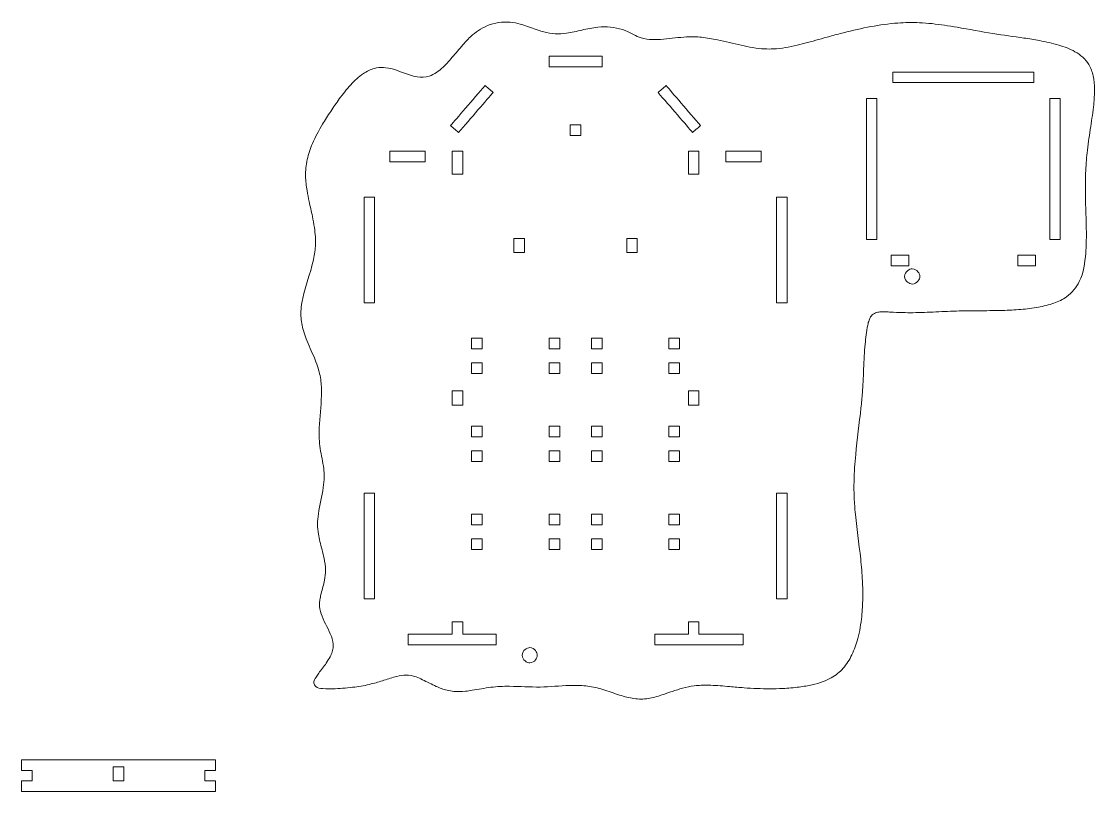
# Model space of a CAD drawing. Header units: millimetres. Extents: x -5059 to 5976, y -2595 to 3315.
# Drawn here: x 1437 to 2046, y 1465 to 1903 of the extents above; entities that cross this region are included whole.
import ezdxf

# ---------------------------------------------------------------- set-up
doc = ezdxf.new("R2010")
doc.units = ezdxf.units.MM
doc.header["$MEASUREMENT"] = 0
doc.layers.add('Layer 1', color=7, linetype='Continuous')

msp = doc.modelspace()

# ---------------------------------------------------------------- linework, layer by layer
at = {"layer": 'Layer 1', "color": 18, "lineweight": 9}
for points, knots in [([(1784.3376, 1895.0822), (1780.3749, 1897.3817), (1775.9198, 1898.8746), (1771.3588, 1899.3169), (1771.3588, 1899.3169), (1768.9723, 1899.5483), (1766.5568, 1899.4921), (1764.1696, 1899.2482), (1764.1696, 1899.2482), (1761.1054, 1898.9351), (1758.0878, 1898.3128), (1755.0805, 1897.6458), (1755.0805, 1897.6458), (1752.1725, 1897.0008), (1749.2742, 1896.314), (1746.3258, 1895.8853), (1746.3258, 1895.8853), (1744.1761, 1895.5728), (1741.9998, 1895.3975), (1739.835, 1895.5097), (1739.835, 1895.5097), (1737.6674, 1895.622), (1735.5115, 1896.0226), (1733.4176, 1896.6086), (1733.4176, 1896.6086), (1732.3365, 1896.9111), (1731.2719, 1897.263), (1730.2119, 1897.6295), (1730.2119, 1897.6295), (1727.3051, 1898.6344), (1724.4325, 1899.7484), (1721.4842, 1900.6387), (1721.4842, 1900.6387), (1719.646, 1901.1937), (1717.7784, 1901.6617), (1715.8809, 1901.9292), (1715.8809, 1901.9292), (1711.5833, 1902.535), (1707.132, 1902.1121), (1703.0171, 1900.7178), (1703.0171, 1900.7178), (1701.0793, 1900.0611), (1699.2161, 1899.189), (1697.4691, 1898.1249), (1697.4691, 1898.1249), (1695.9128, 1897.177), (1694.4486, 1896.0766), (1693.0696, 1894.8835), (1693.0696, 1894.8835), (1691.3409, 1893.3877), (1689.7459, 1891.7461), (1688.2122, 1890.0518), (1688.2122, 1890.0518), (1686.1433, 1887.7662), (1684.1861, 1885.3848), (1682.2007, 1883.03), (1682.2007, 1883.03), (1680.3238, 1880.8039), (1678.4218, 1878.6016), (1676.2985, 1876.5801), (1676.2985, 1876.5801), (1673.9835, 1874.3761), (1671.4055, 1872.387), (1668.3932, 1871.4513), (1668.3932, 1871.4513), (1666.2589, 1870.7884), (1663.9067, 1870.6542), (1661.6847, 1871.0276), (1661.6847, 1871.0276), (1660.1787, 1871.2807), (1658.7325, 1871.767), (1657.2847, 1872.2482), (1657.2847, 1872.2482), (1655.7502, 1872.7582), (1654.2139, 1873.2626), (1652.6884, 1873.7977), (1652.6884, 1873.7977), (1651.1587, 1874.3343), (1649.6399, 1874.9017), (1648.0841, 1875.3644), (1648.0841, 1875.3644), (1646.2461, 1875.9109), (1644.3565, 1876.3111), (1642.4449, 1876.3983), (1642.4449, 1876.3983), (1640.7388, 1876.4762), (1639.0151, 1876.3047), (1637.3645, 1875.8725), (1637.3645, 1875.8725), (1635.1196, 1875.2846), (1633.0098, 1874.2145), (1631.0696, 1872.9247), (1631.0696, 1872.9247), (1628.4067, 1871.1544), (1626.0634, 1868.9701), (1623.9032, 1866.6214), (1623.9032, 1866.6214), (1621.5658, 1864.0801), (1619.4427, 1861.3463), (1617.4176, 1858.549), (1617.4176, 1858.549), (1615.7476, 1856.2423), (1614.1442, 1853.8925), (1612.5673, 1851.5227), (1612.5673, 1851.5227), (1610.9559, 1849.101), (1609.3722, 1846.6584), (1607.8711, 1844.1649), (1607.8711, 1844.1649), (1605.7553, 1840.6506), (1603.8034, 1837.0352), (1602.1946, 1833.2626), (1602.1946, 1833.2626), (1600.9355, 1830.31), (1599.8867, 1827.261), (1599.1969, 1824.1275), (1599.1969, 1824.1275), (1598.5142, 1821.0264), (1598.1833, 1817.8423), (1598.2503, 1814.6686), (1598.2503, 1814.6686), (1598.308, 1811.9414), (1598.6595, 1809.2218), (1599.1126, 1806.5295), (1599.1126, 1806.5295), (1599.4634, 1804.4453), (1599.875, 1802.3774), (1600.3179, 1800.313), (1600.3179, 1800.313), (1600.9186, 1797.5128), (1601.5768, 1794.719), (1602.1577, 1791.9128), (1602.1577, 1791.9128), (1602.5935, 1789.8076), (1602.9857, 1787.6954), (1603.2929, 1785.5663), (1603.2929, 1785.5663), (1603.799, 1782.058), (1604.0741, 1778.5039), (1603.8632, 1774.9739), (1603.8632, 1774.9739), (1603.6922, 1772.1108), (1603.2014, 1769.2635), (1602.5533, 1766.461), (1602.5533, 1766.461), (1600.9187, 1759.3932), (1598.2832, 1752.6102), (1596.7293, 1745.5242), (1596.7293, 1745.5242), (1595.9922, 1742.163), (1595.4985, 1738.7336), (1595.6323, 1735.3058), (1595.6323, 1735.3058), (1595.7411, 1732.519), (1596.2647, 1729.7333), (1597.0638, 1727.0537), (1597.0638, 1727.0537), (1597.5315, 1725.4851), (1598.0936, 1723.9529), (1598.6919, 1722.4329), (1598.6919, 1722.4329), (1600.1246, 1718.7929), (1601.7648, 1715.2227), (1603.2509, 1711.5987), (1603.2509, 1711.5987), (1603.885, 1710.0523), (1604.4911, 1708.496), (1605.019, 1706.9109), (1605.019, 1706.9109), (1605.9601, 1704.0848), (1606.6526, 1701.167), (1607.0079, 1698.2103), (1607.0079, 1698.2103), (1607.3271, 1695.5541), (1607.3741, 1692.8665), (1607.3018, 1690.188), (1607.3018, 1690.188), (1607.1364, 1684.0592), (1606.3462, 1677.9776), (1606.0733, 1671.8559), (1606.0733, 1671.8559), (1605.9826, 1669.8221), (1605.9491, 1667.784), (1606.0338, 1665.7506), (1606.0338, 1665.7506), (1606.1129, 1663.8521), (1606.295, 1661.9578), (1606.5749, 1660.0789), (1606.5749, 1660.0789), (1607.1393, 1656.289), (1608.1011, 1652.5619), (1608.5699, 1648.7578), (1608.5699, 1648.7578), (1608.7627, 1647.1929), (1608.8722, 1645.615), (1608.8594, 1644.0393), (1608.8594, 1644.0393), (1608.8431, 1642.0434), (1608.6308, 1640.051), (1608.3307, 1638.0752), (1608.3307, 1638.0752), (1607.5687, 1633.0564), (1606.241, 1628.1448), (1605.5255, 1623.1205), (1605.5255, 1623.1205), (1605.2436, 1621.1409), (1605.0567, 1619.1438), (1605.0673, 1617.1463), (1605.0673, 1617.1463), (1605.0773, 1615.2699), (1605.2615, 1613.3932), (1605.5705, 1611.5408), (1605.5705, 1611.5408), (1605.8005, 1610.1617), (1606.0997, 1608.7962), (1606.4244, 1607.4367), (1606.4244, 1607.4367), (1607.1872, 1604.2435), (1608.0908, 1601.084), (1608.747, 1597.8647), (1608.747, 1597.8647), (1609.2072, 1595.6072), (1609.5456, 1593.3204), (1609.57, 1591.0207), (1609.57, 1591.0207), (1609.5897, 1589.1562), (1609.403, 1587.2833), (1609.0381, 1585.4527), (1609.0381, 1585.4527), (1608.7862, 1584.1897), (1608.4496, 1582.9468), (1608.1179, 1581.7023), (1608.1179, 1581.7023), (1607.7853, 1580.4548), (1607.4577, 1579.2057), (1607.1558, 1577.951), (1607.1558, 1577.951), (1606.9327, 1577.0242), (1606.7236, 1576.0944), (1606.5605, 1575.1527), (1606.5605, 1575.1527), (1606.2954, 1573.6218), (1606.1519, 1572.0596), (1606.2616, 1570.52), (1606.2616, 1570.52), (1606.3978, 1568.6094), (1606.9238, 1566.7335), (1607.6188, 1564.9355), (1607.6188, 1564.9355), (1609.1424, 1560.9936), (1611.4781, 1557.4264), (1612.8958, 1553.4454), (1612.8958, 1553.4454), (1613.5511, 1551.6053), (1614.0103, 1549.6769), (1613.926, 1547.7309), (1613.926, 1547.7309), (1613.882, 1546.7136), (1613.6894, 1545.6915), (1613.3831, 1544.7171), (1613.3831, 1544.7171), (1613.0824, 1543.7606), (1612.6721, 1542.85), (1612.2099, 1541.9645), (1612.2099, 1541.9645), (1611.5614, 1540.722), (1610.8108, 1539.5289), (1610.0117, 1538.3732), (1610.0117, 1538.3732), (1608.6496, 1536.4035), (1607.1464, 1534.5426), (1605.7399, 1532.6138), (1605.7399, 1532.6138), (1605.2256, 1531.9085), (1604.7243, 1531.1941), (1604.2368, 1530.4347), (1604.2368, 1530.4347), (1603.5482, 1529.3621), (1602.8873, 1528.1998), (1603.0237, 1527.0378), (1603.0237, 1527.0378), (1603.1126, 1526.28), (1603.5405, 1525.5224), (1604.13, 1525.0082), (1604.13, 1525.0082), (1605.1132, 1524.1506), (1606.5458, 1523.97), (1607.9409, 1523.8575), (1607.9409, 1523.8575), (1610.4232, 1523.6573), (1612.7863, 1523.6727), (1615.1562, 1523.7793), (1615.1562, 1523.7793), (1618.8522, 1523.9456), (1622.5649, 1524.3338), (1626.2651, 1524.7943)], [0, 0, 0, 0, 0.01333333, 0.01333333, 0.01333333, 0.01333333, 0.02666667, 0.02666667, 0.02666667, 0.02666667, 0.04, 0.04, 0.04, 0.04, 0.05333333, 0.05333333, 0.05333333, 0.05333333, 0.06666667, 0.06666667, 0.06666667, 0.06666667, 0.08, 0.08, 0.08, 0.08, 0.09333333, 0.09333333, 0.09333333, 0.09333333, 0.10666667, 0.10666667, 0.10666667, 0.10666667, 0.12, 0.12, 0.12, 0.12, 0.13333333, 0.13333333, 0.13333333, 0.13333333, 0.14666667, 0.14666667, 0.14666667, 0.14666667, 0.16, 0.16, 0.16, 0.16, 0.17333333, 0.17333333, 0.17333333, 0.17333333, 0.18666667, 0.18666667, 0.18666667, 0.18666667, 0.2, 0.2, 0.2, 0.2, 0.21333333, 0.21333333, 0.21333333, 0.21333333, 0.22666667, 0.22666667, 0.22666667, 0.22666667, 0.24, 0.24, 0.24, 0.24, 0.25333333, 0.25333333, 0.25333333, 0.25333333, 0.26666667, 0.26666667, 0.26666667, 0.26666667, 0.28, 0.28, 0.28, 0.28, 0.29333333, 0.29333333, 0.29333333, 0.29333333, 0.30666667, 0.30666667, 0.30666667, 0.30666667, 0.32, 0.32, 0.32, 0.32, 0.33333333, 0.33333333, 0.33333333, 0.33333333, 0.34666667, 0.34666667, 0.34666667, 0.34666667, 0.36, 0.36, 0.36, 0.36, 0.37333333, 0.37333333, 0.37333333, 0.37333333, 0.38666667, 0.38666667, 0.38666667, 0.38666667, 0.4, 0.4, 0.4, 0.4, 0.41333333, 0.41333333, 0.41333333, 0.41333333, 0.42666667, 0.42666667, 0.42666667, 0.42666667, 0.44, 0.44, 0.44, 0.44, 0.45333333, 0.45333333, 0.45333333, 0.45333333, 0.46666667, 0.46666667, 0.46666667, 0.46666667, 0.48, 0.48, 0.48, 0.48, 0.49333333, 0.49333333, 0.49333333, 0.49333333, 0.50666667, 0.50666667, 0.50666667, 0.50666667, 0.52, 0.52, 0.52, 0.52, 0.53333333, 0.53333333, 0.53333333, 0.53333333, 0.54666667, 0.54666667, 0.54666667, 0.54666667, 0.56, 0.56, 0.56, 0.56, 0.57333333, 0.57333333, 0.57333333, 0.57333333, 0.58666667, 0.58666667, 0.58666667, 0.58666667, 0.6, 0.6, 0.6, 0.6, 0.61333333, 0.61333333, 0.61333333, 0.61333333, 0.62666667, 0.62666667, 0.62666667, 0.62666667, 0.64, 0.64, 0.64, 0.64, 0.65333333, 0.65333333, 0.65333333, 0.65333333, 0.66666667, 0.66666667, 0.66666667, 0.66666667, 0.68, 0.68, 0.68, 0.68, 0.69333333, 0.69333333, 0.69333333, 0.69333333, 0.70666667, 0.70666667, 0.70666667, 0.70666667, 0.72, 0.72, 0.72, 0.72, 0.73333333, 0.73333333, 0.73333333, 0.73333333, 0.74666667, 0.74666667, 0.74666667, 0.74666667, 0.76, 0.76, 0.76, 0.76, 0.77333333, 0.77333333, 0.77333333, 0.77333333, 0.78666667, 0.78666667, 0.78666667, 0.78666667, 0.8, 0.8, 0.8, 0.8, 0.81333333, 0.81333333, 0.81333333, 0.81333333, 0.82666667, 0.82666667, 0.82666667, 0.82666667, 0.84, 0.84, 0.84, 0.84, 0.85333333, 0.85333333, 0.85333333, 0.85333333, 0.86666667, 0.86666667, 0.86666667, 0.86666667, 0.88, 0.88, 0.88, 0.88, 0.89333333, 0.89333333, 0.89333333, 0.89333333, 0.90666667, 0.90666667, 0.90666667, 0.90666667, 0.92, 0.92, 0.92, 0.92, 0.93333333, 0.93333333, 0.93333333, 0.93333333, 0.94666667, 0.94666667, 0.94666667, 0.94666667, 0.96, 0.96, 0.96, 0.96, 0.97333333, 0.97333333, 0.97333333, 0.97333333, 1, 1, 1, 1]), ([(1626.2651, 1524.7943), (1629.3735, 1525.1806), (1632.4618, 1525.7485), (1635.5027, 1526.5006), (1635.5027, 1526.5006), (1637.9495, 1527.1058), (1640.3657, 1527.8303), (1642.7642, 1528.6085), (1642.7642, 1528.6085), (1645.185, 1529.394), (1647.5877, 1530.2343), (1650.0638, 1530.8372), (1650.0638, 1530.8372), (1651.7738, 1531.2536), (1653.5188, 1531.5568), (1655.2692, 1531.5436), (1655.2692, 1531.5436), (1657.2084, 1531.5291), (1659.1543, 1531.1264), (1660.9936, 1530.4813), (1660.9936, 1530.4813), (1662.2401, 1530.0442), (1663.4376, 1529.4957), (1664.6265, 1528.926), (1664.6265, 1528.926), (1667.2311, 1527.678), (1669.794, 1526.3282), (1672.4259, 1525.136), (1672.4259, 1525.136), (1673.4246, 1524.6837), (1674.4332, 1524.254), (1675.4625, 1523.8751), (1675.4625, 1523.8751), (1676.4703, 1523.504), (1677.498, 1523.1817), (1678.5419, 1522.9286), (1678.5419, 1522.9286), (1679.8167, 1522.6194), (1681.1158, 1522.4136), (1682.4218, 1522.3021), (1682.4218, 1522.3021), (1684.5873, 1522.1172), (1686.772, 1522.1919), (1688.9375, 1522.4004), (1688.9375, 1522.4004), (1690.2522, 1522.527), (1691.5598, 1522.7029), (1692.864, 1522.9046), (1692.864, 1522.9046), (1696.369, 1523.4469), (1699.8488, 1524.1756), (1703.367, 1524.6314), (1703.367, 1524.6314), (1705.1356, 1524.8605), (1706.9139, 1525.0206), (1708.6951, 1525.1094), (1708.6951, 1525.1094), (1710.476, 1525.1982), (1712.2599, 1525.2158), (1714.0435, 1525.1975), (1714.0435, 1525.1975), (1719.8443, 1525.138), (1725.6428, 1524.6994), (1731.4377, 1524.7952), (1731.4377, 1524.7952), (1736.9381, 1524.8861), (1742.4353, 1525.4584), (1747.9355, 1525.6374), (1747.9355, 1525.6374), (1749.9243, 1525.7021), (1751.9135, 1525.7154), (1753.902, 1525.6306), (1753.902, 1525.6306), (1756.86, 1525.5044), (1759.8166, 1525.1613), (1762.7031, 1524.5035), (1762.7031, 1524.5035), (1764.1017, 1524.1849), (1765.4839, 1523.7923), (1766.8561, 1523.3709), (1766.8561, 1523.3709), (1770.0799, 1522.3807), (1773.2485, 1521.2308), (1776.4617, 1520.215), (1776.4617, 1520.215), (1777.8129, 1519.7878), (1779.1721, 1519.3843), (1780.5491, 1519.0391), (1780.5491, 1519.0391), (1783.2164, 1518.3703), (1785.9509, 1517.9199), (1788.6894, 1517.9499), (1788.6894, 1517.9499), (1791.311, 1517.9785), (1793.9364, 1518.4474), (1796.4822, 1519.1121), (1796.4822, 1519.1121), (1797.7952, 1519.4549), (1799.0869, 1519.8498), (1800.3732, 1520.2695), (1800.3732, 1520.2695), (1804.3028, 1521.5516), (1808.181, 1523.065), (1812.1785, 1524.1434), (1812.1785, 1524.1434), (1814.3535, 1524.7302), (1816.5639, 1525.1882), (1818.8019, 1525.4547), (1818.8019, 1525.4547), (1820.1306, 1525.6129), (1821.4689, 1525.7036), (1822.8065, 1525.7587), (1822.8065, 1525.7587), (1824.5936, 1525.8324), (1826.3792, 1525.8425), (1828.1654, 1525.7911), (1828.1654, 1525.7911), (1829.9588, 1525.7396), (1831.7528, 1525.6261), (1833.5431, 1525.4904), (1833.5431, 1525.4904), (1835.3355, 1525.3546), (1837.1242, 1525.1964), (1838.9137, 1525.0366), (1838.9137, 1525.0366), (1841.6344, 1524.7936), (1844.3568, 1524.5466), (1847.0818, 1524.3475), (1847.0818, 1524.3475), (1849.5106, 1524.1701), (1851.9415, 1524.0309), (1854.3745, 1523.9312), (1854.3745, 1523.9312), (1856.8057, 1523.8317), (1859.2391, 1523.7718), (1861.6725, 1523.7719), (1861.6725, 1523.7719), (1864.1207, 1523.772), (1866.5689, 1523.8329), (1869.0136, 1523.961), (1869.0136, 1523.961), (1872.1212, 1524.1239), (1875.2231, 1524.3956), (1878.3098, 1524.7936), (1878.3098, 1524.7936), (1880.809, 1525.1159), (1883.2983, 1525.5211), (1885.7564, 1526.0747), (1885.7564, 1526.0747), (1887.8258, 1526.5408), (1889.8733, 1527.1121), (1891.8648, 1527.845), (1891.8648, 1527.845), (1893.4676, 1528.4347), (1895.0342, 1529.1291), (1896.518, 1529.9714), (1896.518, 1529.9714), (1899.0386, 1531.4021), (1901.3202, 1533.2596), (1903.2434, 1535.4274), (1903.2434, 1535.4274), (1905.2732, 1537.7153), (1906.9036, 1540.3489), (1908.236, 1543.1085), (1908.236, 1543.1085), (1909.6519, 1546.0411), (1910.7311, 1549.116), (1911.5717, 1552.2562), (1911.5717, 1552.2562), (1912.6776, 1556.3874), (1913.3705, 1560.6315), (1913.8092, 1564.8893), (1913.8092, 1564.8893), (1914.1624, 1568.3182), (1914.3508, 1571.756), (1914.4066, 1575.2005), (1914.4066, 1575.2005), (1914.4592, 1578.4455), (1914.3941, 1581.6964), (1914.2361, 1584.9401), (1914.2361, 1584.9401), (1914.0333, 1589.1041), (1913.6774, 1593.2561), (1913.2349, 1597.3993), (1913.2349, 1597.3993), (1912.2772, 1606.3676), (1910.9142, 1615.2942), (1910.0969, 1624.2777), (1910.0969, 1624.2777), (1909.8269, 1627.2449), (1909.6164, 1630.2182), (1909.5067, 1633.1955), (1909.5067, 1633.1955), (1909.3987, 1636.1243), (1909.3882, 1639.057), (1909.4617, 1641.9869), (1909.4617, 1641.9869), (1909.5847, 1646.8875), (1909.9428, 1651.7801), (1910.4081, 1656.6608), (1910.4081, 1656.6608), (1911.2517, 1665.509), (1912.4478, 1674.318), (1913.3905, 1683.1558), (1913.3905, 1683.1558), (1913.6986, 1686.0441), (1913.9796, 1688.9355), (1914.2018, 1691.8316), (1914.2018, 1691.8316), (1914.3582, 1693.87), (1914.4855, 1695.9106), (1914.5899, 1697.9523), (1914.5899, 1697.9523), (1914.8404, 1702.8538), (1914.9588, 1707.7615), (1915.2413, 1712.6613), (1915.2413, 1712.6613), (1915.3714, 1714.9189), (1915.5364, 1717.1749), (1915.7522, 1719.4258), (1915.7522, 1719.4258), (1915.9205, 1721.1812), (1916.1197, 1722.9336), (1916.3507, 1724.682), (1916.3507, 1724.682), (1916.5898, 1726.4925), (1916.863, 1728.2988), (1917.2209, 1730.0902), (1917.2209, 1730.0902), (1917.4221, 1731.0971), (1917.65, 1732.0993), (1917.9993, 1733.0651), (1917.9993, 1733.0651), (1918.2268, 1733.6939), (1918.5057, 1734.3073), (1918.8619, 1734.873), (1918.8619, 1734.873), (1919.1254, 1735.2912), (1919.4311, 1735.6834), (1919.7937, 1736.0179), (1919.7937, 1736.0179), (1920.1501, 1736.3467), (1920.5615, 1736.6198), (1920.9966, 1736.8378), (1920.9966, 1736.8378), (1921.4518, 1737.0658), (1921.9329, 1737.2335), (1922.4244, 1737.3604), (1922.4244, 1737.3604), (1923.1365, 1737.5441), (1923.8705, 1737.6422), (1924.6055, 1737.6953), (1924.6055, 1737.6953), (1925.6072, 1737.7677), (1926.6108, 1737.7568), (1927.6133, 1737.717), (1927.6133, 1737.717), (1928.4459, 1737.6839), (1929.2778, 1737.6308), (1930.1098, 1737.5816), (1930.1098, 1737.5816), (1932.4008, 1737.4461), (1934.6927, 1737.3397), (1936.9864, 1737.2857), (1936.9864, 1737.2857), (1938.9505, 1737.2394), (1940.9159, 1737.2315), (1942.8806, 1737.2522), (1942.8806, 1737.2522), (1947.2266, 1737.298), (1951.5692, 1737.4837), (1955.9108, 1737.6886), (1955.9108, 1737.6886), (1960.3331, 1737.8972), (1964.7544, 1738.1257), (1969.1797, 1738.2351), (1969.1797, 1738.2351), (1972.5852, 1738.3192), (1975.9931, 1738.3327), (1979.4003, 1738.3491), (1979.4003, 1738.3491), (1984.1423, 1738.3718), (1988.883, 1738.4001), (1993.6226, 1738.5365), (1993.6226, 1738.5365), (1997.1327, 1738.6376), (2000.6423, 1738.798), (2004.1419, 1739.0903), (2004.1419, 1739.0903), (2007.4521, 1739.3668), (2010.7534, 1739.7613), (2014.0205, 1740.3612), (2014.0205, 1740.3612), (2016.9989, 1740.9082), (2019.9489, 1741.6258), (2022.8104, 1742.6451), (2022.8104, 1742.6451), (2025.363, 1743.5543), (2027.8452, 1744.7035), (2030.0284, 1746.276), (2030.0284, 1746.276), (2033.0839, 1748.4768), (2035.5537, 1751.5069), (2037.2352, 1754.8785), (2037.2352, 1754.8785), (2039.7075, 1759.8358), (2040.4757, 1765.5315), (2040.8826, 1771.0994), (2040.8826, 1771.0994), (2041.1686, 1775.013), (2041.2762, 1778.8635), (2041.2667, 1782.7485), (2041.2667, 1782.7485), (2041.2492, 1789.9195), (2040.8331, 1797.2083), (2040.725, 1804.4178), (2040.725, 1804.4178), (2040.657, 1808.9528), (2040.7109, 1813.4565), (2040.9294, 1817.9841), (2040.9294, 1817.9841), (2041.114, 1821.8092), (2041.416, 1825.6514), (2041.8572, 1829.4624), (2041.8572, 1829.4624), (2042.3784, 1833.9655), (2043.0939, 1838.4249), (2043.7687, 1842.9018), (2043.7687, 1842.9018), (2044.3991, 1847.0837), (2044.9941, 1851.2809), (2045.4141, 1855.4899), (2045.4141, 1855.4899), (2045.698, 1858.3358), (2045.902, 1861.1872), (2045.8771, 1864.047), (2045.8771, 1864.047), (2045.8549, 1866.5929), (2045.6513, 1869.1454), (2045.1143, 1871.6456), (2045.1143, 1871.6456), (2044.6312, 1873.8955), (2043.8781, 1876.103), (2042.7092, 1878.0518), (2042.7092, 1878.0518), (2040.861, 1881.1332), (2037.9734, 1883.5679), (2034.8125, 1885.3665), (2034.8125, 1885.3665), (2031.9128, 1887.0165), (2028.7831, 1888.1312), (2025.5984, 1889.0773), (2025.5984, 1889.0773), (2022.0067, 1890.1444), (2018.3451, 1890.997), (2014.66, 1891.6889), (2014.66, 1891.6889), (2011.7275, 1892.2395), (2008.7802, 1892.6883), (2005.8292, 1893.1174), (2005.8292, 1893.1174), (1999.9823, 1893.9677), (1994.1206, 1894.7406), (1988.2856, 1895.6737), (1988.2856, 1895.6737), (1981.4976, 1896.7592), (1974.7457, 1898.0613), (1967.9704, 1899.2237), (1967.9704, 1899.2237), (1965.5713, 1899.6353), (1963.1693, 1900.0293), (1960.7604, 1900.3828), (1960.7604, 1900.3828), (1956.057, 1901.0731), (1951.3274, 1901.6087), (1946.5802, 1901.818), (1946.5802, 1901.818), (1942.4871, 1901.9984), (1938.3808, 1901.9363), (1934.2935, 1901.6427), (1934.2935, 1901.6427), (1929.1499, 1901.2733), (1924.0362, 1900.5374), (1918.9644, 1899.6), (1918.9644, 1899.6), (1913.7569, 1898.6375), (1908.5935, 1897.4626), (1903.4616, 1896.1566), (1903.4616, 1896.1566), (1900.8663, 1895.4961), (1898.279, 1894.802), (1895.6983, 1894.0861), (1895.6983, 1894.0861), (1891.482, 1892.9165), (1887.2833, 1891.6885), (1883.0636, 1890.535), (1883.0636, 1890.535), (1881.0878, 1889.9949), (1879.1075, 1889.4711), (1877.1133, 1888.9996), (1877.1133, 1888.9996), (1872.7321, 1887.9637), (1868.2841, 1887.1797), (1863.7883, 1886.958), (1863.7883, 1886.958), (1862.0709, 1886.8733), (1860.3465, 1886.8707), (1858.6295, 1886.9628), (1858.6295, 1886.9628), (1856.4135, 1887.0818), (1854.2097, 1887.3587), (1852.0198, 1887.7158), (1852.0198, 1887.7158), (1849.8002, 1888.0777), (1847.5949, 1888.5221), (1845.399, 1889.0078), (1845.399, 1889.0078), (1840.939, 1889.9944), (1836.518, 1891.1516), (1832.0458, 1892.0843), (1832.0458, 1892.0843), (1829.0503, 1892.709), (1826.0319, 1893.233), (1822.9881, 1893.5407), (1822.9881, 1893.5407), (1820.1508, 1893.8275), (1817.2915, 1893.9263), (1814.4444, 1893.7808), (1814.4444, 1893.7808), (1812.2494, 1893.6685), (1810.0618, 1893.411), (1807.8777, 1893.1508), (1807.8777, 1893.1508), (1805.6982, 1892.8911), (1803.5223, 1892.6288), (1801.3362, 1892.4428), (1801.3362, 1892.4428), (1799.2042, 1892.2615), (1797.0626, 1892.1528), (1794.9243, 1892.249), (1794.9243, 1892.249), (1792.8376, 1892.3429), (1790.7541, 1892.6319), (1788.7495, 1893.2173), (1788.7495, 1893.2173), (1787.214, 1893.6658), (1785.7248, 1894.2883), (1784.3376, 1895.0822)], [0, 0, 0, 0, 0.00884956, 0.00884956, 0.00884956, 0.00884956, 0.01769912, 0.01769912, 0.01769912, 0.01769912, 0.02654867, 0.02654867, 0.02654867, 0.02654867, 0.03539823, 0.03539823, 0.03539823, 0.03539823, 0.04424779, 0.04424779, 0.04424779, 0.04424779, 0.05309735, 0.05309735, 0.05309735, 0.05309735, 0.0619469, 0.0619469, 0.0619469, 0.0619469, 0.07079646, 0.07079646, 0.07079646, 0.07079646, 0.07964602, 0.07964602, 0.07964602, 0.07964602, 0.08849558, 0.08849558, 0.08849558, 0.08849558, 0.09734513, 0.09734513, 0.09734513, 0.09734513, 0.10619469, 0.10619469, 0.10619469, 0.10619469, 0.11504425, 0.11504425, 0.11504425, 0.11504425, 0.12389381, 0.12389381, 0.12389381, 0.12389381, 0.13274336, 0.13274336, 0.13274336, 0.13274336, 0.14159292, 0.14159292, 0.14159292, 0.14159292, 0.15044248, 0.15044248, 0.15044248, 0.15044248, 0.15929204, 0.15929204, 0.15929204, 0.15929204, 0.16814159, 0.16814159, 0.16814159, 0.16814159, 0.17699115, 0.17699115, 0.17699115, 0.17699115, 0.18584071, 0.18584071, 0.18584071, 0.18584071, 0.19469027, 0.19469027, 0.19469027, 0.19469027, 0.20353982, 0.20353982, 0.20353982, 0.20353982, 0.21238938, 0.21238938, 0.21238938, 0.21238938, 0.22123894, 0.22123894, 0.22123894, 0.22123894, 0.2300885, 0.2300885, 0.2300885, 0.2300885, 0.23893805, 0.23893805, 0.23893805, 0.23893805, 0.24778761, 0.24778761, 0.24778761, 0.24778761, 0.25663717, 0.25663717, 0.25663717, 0.25663717, 0.26548673, 0.26548673, 0.26548673, 0.26548673, 0.27433628, 0.27433628, 0.27433628, 0.27433628, 0.28318584, 0.28318584, 0.28318584, 0.28318584, 0.2920354, 0.2920354, 0.2920354, 0.2920354, 0.30088496, 0.30088496, 0.30088496, 0.30088496, 0.30973451, 0.30973451, 0.30973451, 0.30973451, 0.31858407, 0.31858407, 0.31858407, 0.31858407, 0.32743363, 0.32743363, 0.32743363, 0.32743363, 0.33628319, 0.33628319, 0.33628319, 0.33628319, 0.34513274, 0.34513274, 0.34513274, 0.34513274, 0.3539823, 0.3539823, 0.3539823, 0.3539823, 0.36283186, 0.36283186, 0.36283186, 0.36283186, 0.37168142, 0.37168142, 0.37168142, 0.37168142, 0.38053097, 0.38053097, 0.38053097, 0.38053097, 0.38938053, 0.38938053, 0.38938053, 0.38938053, 0.39823009, 0.39823009, 0.39823009, 0.39823009, 0.40707965, 0.40707965, 0.40707965, 0.40707965, 0.4159292, 0.4159292, 0.4159292, 0.4159292, 0.42477876, 0.42477876, 0.42477876, 0.42477876, 0.43362832, 0.43362832, 0.43362832, 0.43362832, 0.44247788, 0.44247788, 0.44247788, 0.44247788, 0.45132743, 0.45132743, 0.45132743, 0.45132743, 0.46017699, 0.46017699, 0.46017699, 0.46017699, 0.46902655, 0.46902655, 0.46902655, 0.46902655, 0.47787611, 0.47787611, 0.47787611, 0.47787611, 0.48672566, 0.48672566, 0.48672566, 0.48672566, 0.49557522, 0.49557522, 0.49557522, 0.49557522, 0.50442478, 0.50442478, 0.50442478, 0.50442478, 0.51327434, 0.51327434, 0.51327434, 0.51327434, 0.52212389, 0.52212389, 0.52212389, 0.52212389, 0.53097345, 0.53097345, 0.53097345, 0.53097345, 0.53982301, 0.53982301, 0.53982301, 0.53982301, 0.54867257, 0.54867257, 0.54867257, 0.54867257, 0.55752212, 0.55752212, 0.55752212, 0.55752212, 0.56637168, 0.56637168, 0.56637168, 0.56637168, 0.57522124, 0.57522124, 0.57522124, 0.57522124, 0.5840708, 0.5840708, 0.5840708, 0.5840708, 0.59292035, 0.59292035, 0.59292035, 0.59292035, 0.60176991, 0.60176991, 0.60176991, 0.60176991, 0.61061947, 0.61061947, 0.61061947, 0.61061947, 0.61946903, 0.61946903, 0.61946903, 0.61946903, 0.62831858, 0.62831858, 0.62831858, 0.62831858, 0.63716814, 0.63716814, 0.63716814, 0.63716814, 0.6460177, 0.6460177, 0.6460177, 0.6460177, 0.65486726, 0.65486726, 0.65486726, 0.65486726, 0.66371681, 0.66371681, 0.66371681, 0.66371681, 0.67256637, 0.67256637, 0.67256637, 0.67256637, 0.68141593, 0.68141593, 0.68141593, 0.68141593, 0.69026549, 0.69026549, 0.69026549, 0.69026549, 0.69911504, 0.69911504, 0.69911504, 0.69911504, 0.7079646, 0.7079646, 0.7079646, 0.7079646, 0.71681416, 0.71681416, 0.71681416, 0.71681416, 0.72566372, 0.72566372, 0.72566372, 0.72566372, 0.73451327, 0.73451327, 0.73451327, 0.73451327, 0.74336283, 0.74336283, 0.74336283, 0.74336283, 0.75221239, 0.75221239, 0.75221239, 0.75221239, 0.76106195, 0.76106195, 0.76106195, 0.76106195, 0.7699115, 0.7699115, 0.7699115, 0.7699115, 0.77876106, 0.77876106, 0.77876106, 0.77876106, 0.78761062, 0.78761062, 0.78761062, 0.78761062, 0.79646018, 0.79646018, 0.79646018, 0.79646018, 0.80530973, 0.80530973, 0.80530973, 0.80530973, 0.81415929, 0.81415929, 0.81415929, 0.81415929, 0.82300885, 0.82300885, 0.82300885, 0.82300885, 0.83185841, 0.83185841, 0.83185841, 0.83185841, 0.84070796, 0.84070796, 0.84070796, 0.84070796, 0.84955752, 0.84955752, 0.84955752, 0.84955752, 0.85840708, 0.85840708, 0.85840708, 0.85840708, 0.86725664, 0.86725664, 0.86725664, 0.86725664, 0.87610619, 0.87610619, 0.87610619, 0.87610619, 0.88495575, 0.88495575, 0.88495575, 0.88495575, 0.89380531, 0.89380531, 0.89380531, 0.89380531, 0.90265487, 0.90265487, 0.90265487, 0.90265487, 0.91150442, 0.91150442, 0.91150442, 0.91150442, 0.92035398, 0.92035398, 0.92035398, 0.92035398, 0.92920354, 0.92920354, 0.92920354, 0.92920354, 0.9380531, 0.9380531, 0.9380531, 0.9380531, 0.94690265, 0.94690265, 0.94690265, 0.94690265, 0.95575221, 0.95575221, 0.95575221, 0.95575221, 0.96460177, 0.96460177, 0.96460177, 0.96460177, 0.97345133, 0.97345133, 0.97345133, 0.97345133, 0.98230088, 0.98230088, 0.98230088, 0.98230088, 1, 1, 1, 1]), ([(1938.1684, 1757.8209), (1938.1684, 1760.6875), (1941.0351, 1762.1209), (1942.4684, 1762.1209), (1942.4684, 1762.1209), (1945.3351, 1762.1209), (1946.7684, 1759.2542), (1946.7684, 1757.8209)], [0, 0, 0, 0, 0.33333333, 0.33333333, 0.33333333, 0.33333333, 1, 1, 1, 1]), ([(1938.1684, 1757.8209), (1938.1684, 1754.9542), (1941.0351, 1753.5209), (1942.4684, 1753.5209), (1942.4684, 1753.5209), (1945.3351, 1753.5209), (1946.7684, 1756.3875), (1946.7684, 1757.8209)], [0, 0, 0, 0, 0.33333333, 0.33333333, 0.33333333, 0.33333333, 1, 1, 1, 1]), ([(1721.1684, 1542.8209), (1721.1684, 1545.6875), (1724.0351, 1547.1209), (1725.4684, 1547.1209), (1725.4684, 1547.1209), (1728.3351, 1547.1209), (1729.7684, 1544.2542), (1729.7684, 1542.8209)], [0, 0, 0, 0, 0.33333333, 0.33333333, 0.33333333, 0.33333333, 1, 1, 1, 1]), ([(1721.1684, 1542.8209), (1721.1684, 1539.9542), (1724.0351, 1538.5209), (1725.4684, 1538.5209), (1725.4684, 1538.5209), (1728.3351, 1538.5209), (1729.7684, 1541.3875), (1729.7684, 1542.8209)], [0, 0, 0, 0, 0.33333333, 0.33333333, 0.33333333, 0.33333333, 1, 1, 1, 1])]:
    msp.add_open_spline(points, degree=3, knots=knots, dxfattribs=at)
for points in [[(1766.4684, 1882.8209), (1756.4684, 1882.8209), (1741.4684, 1882.8209), (1736.4684, 1882.8209)], [(1736.4684, 1882.8209), (1736.4684, 1880.8209), (1736.4684, 1877.8209), (1736.4684, 1876.8209)], [(1766.4684, 1876.8209), (1766.4684, 1878.8209), (1766.4684, 1881.8209), (1766.4684, 1882.8209)], [(1736.4684, 1876.8209), (1746.4684, 1876.8209), (1761.4684, 1876.8209), (1766.4684, 1876.8209)], [(2011.4684, 1873.8209), (1984.8017, 1873.8209), (1944.8017, 1873.8209), (1931.4684, 1873.8209)], [(1931.4684, 1873.8209), (1931.4684, 1871.8209), (1931.4684, 1868.8209), (1931.4684, 1867.8209)], [(2011.4684, 1867.8209), (2011.4684, 1869.8209), (2011.4684, 1872.8209), (2011.4684, 1873.8209)], [(1700.1167, 1866.1467), (1693.5932, 1858.5675), (1683.8079, 1847.1988), (1680.5462, 1843.4092)], [(1704.6642, 1862.2326), (1703.1484, 1863.5373), (1700.8746, 1865.4943), (1700.1167, 1866.1467)], [(1802.8201, 1866.1467), (1801.3043, 1864.842), (1799.0305, 1862.8849), (1798.2726, 1862.2326)], [(1822.3906, 1843.4092), (1815.8671, 1850.9883), (1806.0819, 1862.3571), (1802.8201, 1866.1467)], [(1931.4684, 1867.8209), (1958.1351, 1867.8209), (1998.1351, 1867.8209), (2011.4684, 1867.8209)], [(1685.0937, 1839.4951), (1691.6172, 1847.0742), (1701.4025, 1858.443), (1704.6642, 1862.2326)], [(1798.2726, 1862.2326), (1804.7961, 1854.6534), (1814.5814, 1843.2846), (1817.8431, 1839.4951)], [(1922.4684, 1858.8209), (1920.4684, 1858.8209), (1917.4684, 1858.8209), (1916.4684, 1858.8209)], [(1916.4684, 1858.8209), (1916.4684, 1832.1542), (1916.4684, 1792.1542), (1916.4684, 1778.8209)], [(1922.4684, 1778.8209), (1922.4684, 1805.4875), (1922.4684, 1845.4875), (1922.4684, 1858.8209)], [(2026.4684, 1858.8209), (2024.4684, 1858.8209), (2021.4684, 1858.8209), (2020.4684, 1858.8209)], [(2020.4684, 1858.8209), (2020.4684, 1832.1542), (2020.4684, 1792.1542), (2020.4684, 1778.8209)], [(2026.4684, 1778.8209), (2026.4684, 1805.4875), (2026.4684, 1845.4875), (2026.4684, 1858.8209)], [(1680.5462, 1843.4092), (1682.062, 1842.1045), (1684.3358, 1840.1474), (1685.0937, 1839.4951)], [(1754.4684, 1843.8209), (1752.4684, 1843.8209), (1749.4684, 1843.8209), (1748.4684, 1843.8209)], [(1748.4684, 1843.8209), (1748.4684, 1841.8209), (1748.4684, 1838.8209), (1748.4684, 1837.8209)], [(1754.4684, 1837.8209), (1754.4684, 1839.8209), (1754.4684, 1842.8209), (1754.4684, 1843.8209)], [(1817.8431, 1839.4951), (1819.359, 1840.7998), (1821.6327, 1842.7568), (1822.3906, 1843.4092)], [(1748.4684, 1837.8209), (1750.4684, 1837.8209), (1753.4684, 1837.8209), (1754.4684, 1837.8209)], [(1646.1684, 1828.8209), (1646.1684, 1826.8209), (1646.1684, 1823.8209), (1646.1684, 1822.8209)], [(1666.1684, 1828.8209), (1659.5017, 1828.8209), (1649.5017, 1828.8209), (1646.1684, 1828.8209)], [(1666.1684, 1822.8209), (1666.1684, 1824.8209), (1666.1684, 1827.8209), (1666.1684, 1828.8209)], [(1687.4684, 1828.8209), (1685.4684, 1828.8209), (1682.4684, 1828.8209), (1681.4684, 1828.8209)], [(1681.4684, 1828.8209), (1681.4684, 1824.4875), (1681.4684, 1817.9875), (1681.4684, 1815.8209)], [(1687.4684, 1815.8209), (1687.4684, 1820.1542), (1687.4684, 1826.6542), (1687.4684, 1828.8209)], [(1821.4684, 1828.8209), (1819.4684, 1828.8209), (1816.4684, 1828.8209), (1815.4684, 1828.8209)], [(1815.4684, 1828.8209), (1815.4684, 1824.4875), (1815.4684, 1817.9875), (1815.4684, 1815.8209)], [(1821.4684, 1815.8209), (1821.4684, 1820.1542), (1821.4684, 1826.6542), (1821.4684, 1828.8209)], [(1836.7684, 1828.8209), (1836.7684, 1826.8209), (1836.7684, 1823.8209), (1836.7684, 1822.8209)], [(1856.7684, 1828.8209), (1850.1017, 1828.8209), (1840.1017, 1828.8209), (1836.7684, 1828.8209)], [(1856.7684, 1822.8209), (1856.7684, 1824.8209), (1856.7684, 1827.8209), (1856.7684, 1828.8209)], [(1646.1684, 1822.8209), (1652.8351, 1822.8209), (1662.8351, 1822.8209), (1666.1684, 1822.8209)], [(1836.7684, 1822.8209), (1843.4351, 1822.8209), (1853.4351, 1822.8209), (1856.7684, 1822.8209)], [(1681.4684, 1815.8209), (1683.4684, 1815.8209), (1686.4684, 1815.8209), (1687.4684, 1815.8209)], [(1815.4684, 1815.8209), (1817.4684, 1815.8209), (1820.4684, 1815.8209), (1821.4684, 1815.8209)], [(1637.4684, 1802.8209), (1635.4684, 1802.8209), (1632.4684, 1802.8209), (1631.4684, 1802.8209)], [(1631.4684, 1802.8209), (1631.4684, 1782.8209), (1631.4684, 1752.8209), (1631.4684, 1742.8209)], [(1637.4684, 1742.8209), (1637.4684, 1762.8209), (1637.4684, 1792.8209), (1637.4684, 1802.8209)], [(1871.4684, 1802.8209), (1869.4684, 1802.8209), (1866.4684, 1802.8209), (1865.4684, 1802.8209)], [(1865.4684, 1802.8209), (1865.4684, 1782.8209), (1865.4684, 1752.8209), (1865.4684, 1742.8209)], [(1871.4684, 1742.8209), (1871.4684, 1762.8209), (1871.4684, 1792.8209), (1871.4684, 1802.8209)], [(1716.4684, 1779.3209), (1716.4684, 1776.6542), (1716.4684, 1772.6542), (1716.4684, 1771.3209)], [(1722.4684, 1779.3209), (1720.4684, 1779.3209), (1717.4684, 1779.3209), (1716.4684, 1779.3209)], [(1722.4684, 1771.3209), (1722.4684, 1773.9875), (1722.4684, 1777.9875), (1722.4684, 1779.3209)], [(1780.4684, 1779.3209), (1780.4684, 1776.6542), (1780.4684, 1772.6542), (1780.4684, 1771.3209)], [(1786.4684, 1779.3209), (1784.4684, 1779.3209), (1781.4684, 1779.3209), (1780.4684, 1779.3209)], [(1786.4684, 1771.3209), (1786.4684, 1773.9875), (1786.4684, 1777.9875), (1786.4684, 1779.3209)], [(1916.4684, 1778.8209), (1918.4684, 1778.8209), (1921.4684, 1778.8209), (1922.4684, 1778.8209)], [(2020.4684, 1778.8209), (2022.4684, 1778.8209), (2025.4684, 1778.8209), (2026.4684, 1778.8209)], [(1716.4684, 1771.3209), (1718.4684, 1771.3209), (1721.4684, 1771.3209), (1722.4684, 1771.3209)], [(1780.4684, 1771.3209), (1782.4684, 1771.3209), (1785.4684, 1771.3209), (1786.4684, 1771.3209)], [(1940.4684, 1769.8209), (1937.1351, 1769.8209), (1932.1351, 1769.8209), (1930.4684, 1769.8209)], [(1930.4684, 1769.8209), (1930.4684, 1767.8209), (1930.4684, 1764.8209), (1930.4684, 1763.8209)], [(1940.4684, 1763.8209), (1940.4684, 1765.8209), (1940.4684, 1768.8209), (1940.4684, 1769.8209)], [(2012.4684, 1769.8209), (2009.1351, 1769.8209), (2004.1351, 1769.8209), (2002.4684, 1769.8209)], [(2002.4684, 1769.8209), (2002.4684, 1767.8209), (2002.4684, 1764.8209), (2002.4684, 1763.8209)], [(2012.4684, 1763.8209), (2012.4684, 1765.8209), (2012.4684, 1768.8209), (2012.4684, 1769.8209)], [(1930.4684, 1763.8209), (1933.8017, 1763.8209), (1938.8017, 1763.8209), (1940.4684, 1763.8209)], [(2002.4684, 1763.8209), (2005.8017, 1763.8209), (2010.8017, 1763.8209), (2012.4684, 1763.8209)], [(1631.4684, 1742.8209), (1633.4684, 1742.8209), (1636.4684, 1742.8209), (1637.4684, 1742.8209)], [(1865.4684, 1742.8209), (1867.4684, 1742.8209), (1870.4684, 1742.8209), (1871.4684, 1742.8209)], [(1692.4684, 1722.8209), (1692.4684, 1720.8209), (1692.4684, 1717.8209), (1692.4684, 1716.8209)], [(1698.4684, 1722.8209), (1696.4684, 1722.8209), (1693.4684, 1722.8209), (1692.4684, 1722.8209)], [(1698.4684, 1716.8209), (1698.4684, 1718.8209), (1698.4684, 1721.8209), (1698.4684, 1722.8209)], [(1736.4684, 1722.8209), (1736.4684, 1720.8209), (1736.4684, 1717.8209), (1736.4684, 1716.8209)], [(1742.4684, 1722.8209), (1740.4684, 1722.8209), (1737.4684, 1722.8209), (1736.4684, 1722.8209)], [(1742.4684, 1716.8209), (1742.4684, 1718.8209), (1742.4684, 1721.8209), (1742.4684, 1722.8209)], [(1760.4684, 1722.8209), (1760.4684, 1720.8209), (1760.4684, 1717.8209), (1760.4684, 1716.8209)], [(1766.4684, 1722.8209), (1764.4684, 1722.8209), (1761.4684, 1722.8209), (1760.4684, 1722.8209)], [(1766.4684, 1716.8209), (1766.4684, 1718.8209), (1766.4684, 1721.8209), (1766.4684, 1722.8209)], [(1804.4684, 1722.8209), (1804.4684, 1720.8209), (1804.4684, 1717.8209), (1804.4684, 1716.8209)], [(1810.4684, 1722.8209), (1808.4684, 1722.8209), (1805.4684, 1722.8209), (1804.4684, 1722.8209)], [(1810.4684, 1716.8209), (1810.4684, 1718.8209), (1810.4684, 1721.8209), (1810.4684, 1722.8209)], [(1692.4684, 1716.8209), (1694.4684, 1716.8209), (1697.4684, 1716.8209), (1698.4684, 1716.8209)], [(1736.4684, 1716.8209), (1738.4684, 1716.8209), (1741.4684, 1716.8209), (1742.4684, 1716.8209)], [(1760.4684, 1716.8209), (1762.4684, 1716.8209), (1765.4684, 1716.8209), (1766.4684, 1716.8209)], [(1804.4684, 1716.8209), (1806.4684, 1716.8209), (1809.4684, 1716.8209), (1810.4684, 1716.8209)], [(1692.4684, 1708.8209), (1692.4684, 1706.8209), (1692.4684, 1703.8209), (1692.4684, 1702.8209)], [(1698.4684, 1708.8209), (1696.4684, 1708.8209), (1693.4684, 1708.8209), (1692.4684, 1708.8209)], [(1698.4684, 1702.8209), (1698.4684, 1704.8209), (1698.4684, 1707.8209), (1698.4684, 1708.8209)], [(1736.4684, 1708.8209), (1736.4684, 1706.8209), (1736.4684, 1703.8209), (1736.4684, 1702.8209)], [(1742.4684, 1708.8209), (1740.4684, 1708.8209), (1737.4684, 1708.8209), (1736.4684, 1708.8209)], [(1742.4684, 1702.8209), (1742.4684, 1704.8209), (1742.4684, 1707.8209), (1742.4684, 1708.8209)], [(1760.4684, 1708.8209), (1760.4684, 1706.8209), (1760.4684, 1703.8209), (1760.4684, 1702.8209)], [(1766.4684, 1708.8209), (1764.4684, 1708.8209), (1761.4684, 1708.8209), (1760.4684, 1708.8209)], [(1766.4684, 1702.8209), (1766.4684, 1704.8209), (1766.4684, 1707.8209), (1766.4684, 1708.8209)], [(1804.4684, 1708.8209), (1804.4684, 1706.8209), (1804.4684, 1703.8209), (1804.4684, 1702.8209)], [(1810.4684, 1708.8209), (1808.4684, 1708.8209), (1805.4684, 1708.8209), (1804.4684, 1708.8209)], [(1810.4684, 1702.8209), (1810.4684, 1704.8209), (1810.4684, 1707.8209), (1810.4684, 1708.8209)], [(1692.4684, 1702.8209), (1694.4684, 1702.8209), (1697.4684, 1702.8209), (1698.4684, 1702.8209)], [(1736.4684, 1702.8209), (1738.4684, 1702.8209), (1741.4684, 1702.8209), (1742.4684, 1702.8209)], [(1760.4684, 1702.8209), (1762.4684, 1702.8209), (1765.4684, 1702.8209), (1766.4684, 1702.8209)], [(1804.4684, 1702.8209), (1806.4684, 1702.8209), (1809.4684, 1702.8209), (1810.4684, 1702.8209)], [(1687.4684, 1692.8209), (1685.4684, 1692.8209), (1682.4684, 1692.8209), (1681.4684, 1692.8209)], [(1681.4684, 1692.8209), (1681.4684, 1690.1542), (1681.4684, 1686.1542), (1681.4684, 1684.8209)], [(1687.4684, 1684.8209), (1687.4684, 1687.4875), (1687.4684, 1691.4875), (1687.4684, 1692.8209)], [(1821.4684, 1692.8209), (1819.4684, 1692.8209), (1816.4684, 1692.8209), (1815.4684, 1692.8209)], [(1815.4684, 1692.8209), (1815.4684, 1690.1542), (1815.4684, 1686.1542), (1815.4684, 1684.8209)], [(1821.4684, 1684.8209), (1821.4684, 1687.4875), (1821.4684, 1691.4875), (1821.4684, 1692.8209)], [(1681.4684, 1684.8209), (1683.4684, 1684.8209), (1686.4684, 1684.8209), (1687.4684, 1684.8209)], [(1815.4684, 1684.8209), (1817.4684, 1684.8209), (1820.4684, 1684.8209), (1821.4684, 1684.8209)], [(1692.4684, 1672.8209), (1692.4684, 1670.8209), (1692.4684, 1667.8209), (1692.4684, 1666.8209)], [(1698.4684, 1672.8209), (1696.4684, 1672.8209), (1693.4684, 1672.8209), (1692.4684, 1672.8209)], [(1698.4684, 1666.8209), (1698.4684, 1668.8209), (1698.4684, 1671.8209), (1698.4684, 1672.8209)], [(1736.4684, 1672.8209), (1736.4684, 1670.8209), (1736.4684, 1667.8209), (1736.4684, 1666.8209)], [(1742.4684, 1672.8209), (1740.4684, 1672.8209), (1737.4684, 1672.8209), (1736.4684, 1672.8209)], [(1742.4684, 1666.8209), (1742.4684, 1668.8209), (1742.4684, 1671.8209), (1742.4684, 1672.8209)], [(1760.4684, 1672.8209), (1760.4684, 1670.8209), (1760.4684, 1667.8209), (1760.4684, 1666.8209)], [(1766.4684, 1672.8209), (1764.4684, 1672.8209), (1761.4684, 1672.8209), (1760.4684, 1672.8209)], [(1766.4684, 1666.8209), (1766.4684, 1668.8209), (1766.4684, 1671.8209), (1766.4684, 1672.8209)], [(1804.4684, 1672.8209), (1804.4684, 1670.8209), (1804.4684, 1667.8209), (1804.4684, 1666.8209)], [(1810.4684, 1672.8209), (1808.4684, 1672.8209), (1805.4684, 1672.8209), (1804.4684, 1672.8209)], [(1810.4684, 1666.8209), (1810.4684, 1668.8209), (1810.4684, 1671.8209), (1810.4684, 1672.8209)], [(1692.4684, 1666.8209), (1694.4684, 1666.8209), (1697.4684, 1666.8209), (1698.4684, 1666.8209)], [(1736.4684, 1666.8209), (1738.4684, 1666.8209), (1741.4684, 1666.8209), (1742.4684, 1666.8209)], [(1760.4684, 1666.8209), (1762.4684, 1666.8209), (1765.4684, 1666.8209), (1766.4684, 1666.8209)], [(1804.4684, 1666.8209), (1806.4684, 1666.8209), (1809.4684, 1666.8209), (1810.4684, 1666.8209)], [(1692.4684, 1658.8209), (1692.4684, 1656.8209), (1692.4684, 1653.8209), (1692.4684, 1652.8209)], [(1698.4684, 1658.8209), (1696.4684, 1658.8209), (1693.4684, 1658.8209), (1692.4684, 1658.8209)], [(1698.4684, 1652.8209), (1698.4684, 1654.8209), (1698.4684, 1657.8209), (1698.4684, 1658.8209)], [(1736.4684, 1658.8209), (1736.4684, 1656.8209), (1736.4684, 1653.8209), (1736.4684, 1652.8209)], [(1742.4684, 1658.8209), (1740.4684, 1658.8209), (1737.4684, 1658.8209), (1736.4684, 1658.8209)], [(1742.4684, 1652.8209), (1742.4684, 1654.8209), (1742.4684, 1657.8209), (1742.4684, 1658.8209)], [(1760.4684, 1658.8209), (1760.4684, 1656.8209), (1760.4684, 1653.8209), (1760.4684, 1652.8209)], [(1766.4684, 1658.8209), (1764.4684, 1658.8209), (1761.4684, 1658.8209), (1760.4684, 1658.8209)], [(1766.4684, 1652.8209), (1766.4684, 1654.8209), (1766.4684, 1657.8209), (1766.4684, 1658.8209)], [(1804.4684, 1658.8209), (1804.4684, 1656.8209), (1804.4684, 1653.8209), (1804.4684, 1652.8209)], [(1810.4684, 1658.8209), (1808.4684, 1658.8209), (1805.4684, 1658.8209), (1804.4684, 1658.8209)], [(1810.4684, 1652.8209), (1810.4684, 1654.8209), (1810.4684, 1657.8209), (1810.4684, 1658.8209)], [(1692.4684, 1652.8209), (1694.4684, 1652.8209), (1697.4684, 1652.8209), (1698.4684, 1652.8209)], [(1736.4684, 1652.8209), (1738.4684, 1652.8209), (1741.4684, 1652.8209), (1742.4684, 1652.8209)], [(1760.4684, 1652.8209), (1762.4684, 1652.8209), (1765.4684, 1652.8209), (1766.4684, 1652.8209)], [(1804.4684, 1652.8209), (1806.4684, 1652.8209), (1809.4684, 1652.8209), (1810.4684, 1652.8209)], [(1637.4684, 1634.8209), (1635.4684, 1634.8209), (1632.4684, 1634.8209), (1631.4684, 1634.8209)], [(1631.4684, 1634.8209), (1631.4684, 1614.8209), (1631.4684, 1584.8209), (1631.4684, 1574.8209)], [(1637.4684, 1574.8209), (1637.4684, 1594.8209), (1637.4684, 1624.8209), (1637.4684, 1634.8209)], [(1871.4684, 1634.8209), (1869.4684, 1634.8209), (1866.4684, 1634.8209), (1865.4684, 1634.8209)], [(1865.4684, 1634.8209), (1865.4684, 1614.8209), (1865.4684, 1584.8209), (1865.4684, 1574.8209)], [(1871.4684, 1574.8209), (1871.4684, 1594.8209), (1871.4684, 1624.8209), (1871.4684, 1634.8209)], [(1692.4684, 1622.8209), (1692.4684, 1620.8209), (1692.4684, 1617.8209), (1692.4684, 1616.8209)], [(1698.4684, 1622.8209), (1696.4684, 1622.8209), (1693.4684, 1622.8209), (1692.4684, 1622.8209)], [(1698.4684, 1616.8209), (1698.4684, 1618.8209), (1698.4684, 1621.8209), (1698.4684, 1622.8209)], [(1736.4684, 1622.8209), (1736.4684, 1620.8209), (1736.4684, 1617.8209), (1736.4684, 1616.8209)], [(1742.4684, 1622.8209), (1740.4684, 1622.8209), (1737.4684, 1622.8209), (1736.4684, 1622.8209)], [(1742.4684, 1616.8209), (1742.4684, 1618.8209), (1742.4684, 1621.8209), (1742.4684, 1622.8209)], [(1760.4684, 1622.8209), (1760.4684, 1620.8209), (1760.4684, 1617.8209), (1760.4684, 1616.8209)], [(1766.4684, 1622.8209), (1764.4684, 1622.8209), (1761.4684, 1622.8209), (1760.4684, 1622.8209)], [(1766.4684, 1616.8209), (1766.4684, 1618.8209), (1766.4684, 1621.8209), (1766.4684, 1622.8209)], [(1804.4684, 1622.8209), (1804.4684, 1620.8209), (1804.4684, 1617.8209), (1804.4684, 1616.8209)], [(1810.4684, 1622.8209), (1808.4684, 1622.8209), (1805.4684, 1622.8209), (1804.4684, 1622.8209)], [(1810.4684, 1616.8209), (1810.4684, 1618.8209), (1810.4684, 1621.8209), (1810.4684, 1622.8209)], [(1692.4684, 1616.8209), (1694.4684, 1616.8209), (1697.4684, 1616.8209), (1698.4684, 1616.8209)], [(1736.4684, 1616.8209), (1738.4684, 1616.8209), (1741.4684, 1616.8209), (1742.4684, 1616.8209)], [(1760.4684, 1616.8209), (1762.4684, 1616.8209), (1765.4684, 1616.8209), (1766.4684, 1616.8209)], [(1804.4684, 1616.8209), (1806.4684, 1616.8209), (1809.4684, 1616.8209), (1810.4684, 1616.8209)], [(1692.4684, 1608.8209), (1692.4684, 1606.8209), (1692.4684, 1603.8209), (1692.4684, 1602.8209)], [(1698.4684, 1608.8209), (1696.4684, 1608.8209), (1693.4684, 1608.8209), (1692.4684, 1608.8209)], [(1698.4684, 1602.8209), (1698.4684, 1604.8209), (1698.4684, 1607.8209), (1698.4684, 1608.8209)], [(1736.4684, 1608.8209), (1736.4684, 1606.8209), (1736.4684, 1603.8209), (1736.4684, 1602.8209)], [(1742.4684, 1608.8209), (1740.4684, 1608.8209), (1737.4684, 1608.8209), (1736.4684, 1608.8209)], [(1742.4684, 1602.8209), (1742.4684, 1604.8209), (1742.4684, 1607.8209), (1742.4684, 1608.8209)], [(1760.4684, 1608.8209), (1760.4684, 1606.8209), (1760.4684, 1603.8209), (1760.4684, 1602.8209)], [(1766.4684, 1608.8209), (1764.4684, 1608.8209), (1761.4684, 1608.8209), (1760.4684, 1608.8209)], [(1766.4684, 1602.8209), (1766.4684, 1604.8209), (1766.4684, 1607.8209), (1766.4684, 1608.8209)], [(1804.4684, 1608.8209), (1804.4684, 1606.8209), (1804.4684, 1603.8209), (1804.4684, 1602.8209)], [(1810.4684, 1608.8209), (1808.4684, 1608.8209), (1805.4684, 1608.8209), (1804.4684, 1608.8209)], [(1810.4684, 1602.8209), (1810.4684, 1604.8209), (1810.4684, 1607.8209), (1810.4684, 1608.8209)], [(1692.4684, 1602.8209), (1694.4684, 1602.8209), (1697.4684, 1602.8209), (1698.4684, 1602.8209)], [(1736.4684, 1602.8209), (1738.4684, 1602.8209), (1741.4684, 1602.8209), (1742.4684, 1602.8209)], [(1760.4684, 1602.8209), (1762.4684, 1602.8209), (1765.4684, 1602.8209), (1766.4684, 1602.8209)], [(1804.4684, 1602.8209), (1806.4684, 1602.8209), (1809.4684, 1602.8209), (1810.4684, 1602.8209)], [(1631.4684, 1574.8209), (1633.4684, 1574.8209), (1636.4684, 1574.8209), (1637.4684, 1574.8209)], [(1865.4684, 1574.8209), (1867.4684, 1574.8209), (1870.4684, 1574.8209), (1871.4684, 1574.8209)], [(1681.4684, 1561.8209), (1681.4684, 1559.4875), (1681.4684, 1555.9875), (1681.4684, 1554.8209)], [(1687.4684, 1561.8209), (1685.4684, 1561.8209), (1682.4684, 1561.8209), (1681.4684, 1561.8209)], [(1687.4684, 1554.8209), (1687.4684, 1557.1542), (1687.4684, 1560.6542), (1687.4684, 1561.8209)], [(1815.4684, 1561.8209), (1815.4684, 1559.4875), (1815.4684, 1555.9875), (1815.4684, 1554.8209)], [(1821.4684, 1561.8209), (1819.4684, 1561.8209), (1816.4684, 1561.8209), (1815.4684, 1561.8209)], [(1821.4684, 1554.8209), (1821.4684, 1557.1542), (1821.4684, 1560.6542), (1821.4684, 1561.8209)], [(1681.4684, 1554.8209), (1673.1351, 1554.8209), (1660.6351, 1554.8209), (1656.4684, 1554.8209)], [(1656.4684, 1554.8209), (1656.4684, 1552.8209), (1656.4684, 1549.8209), (1656.4684, 1548.8209)], [(1706.4684, 1554.8209), (1700.1351, 1554.8209), (1690.6351, 1554.8209), (1687.4684, 1554.8209)], [(1706.4684, 1548.8209), (1706.4684, 1550.8209), (1706.4684, 1553.8209), (1706.4684, 1554.8209)], [(1815.4684, 1554.8209), (1809.1351, 1554.8209), (1799.6351, 1554.8209), (1796.4684, 1554.8209)], [(1796.4684, 1554.8209), (1796.4684, 1552.8209), (1796.4684, 1549.8209), (1796.4684, 1548.8209)], [(1846.4684, 1554.8209), (1838.1351, 1554.8209), (1825.6351, 1554.8209), (1821.4684, 1554.8209)], [(1846.4684, 1548.8209), (1846.4684, 1550.8209), (1846.4684, 1553.8209), (1846.4684, 1554.8209)], [(1656.4684, 1548.8209), (1673.1351, 1548.8209), (1698.1351, 1548.8209), (1706.4684, 1548.8209)], [(1796.4684, 1548.8209), (1813.1351, 1548.8209), (1838.1351, 1548.8209), (1846.4684, 1548.8209)], [(1437.0889, 1477.4598), (1437.0889, 1479.4598), (1437.0889, 1482.4598), (1437.0889, 1483.4598)], [(1437.0889, 1483.4598), (1473.7556, 1483.4598), (1528.7556, 1483.4598), (1547.0889, 1483.4598)], [(1489.0889, 1479.4598), (1491.0889, 1479.4598), (1494.0889, 1479.4598), (1495.0889, 1479.4598)], [(1489.0889, 1471.4598), (1489.0889, 1474.1264), (1489.0889, 1478.1264), (1489.0889, 1479.4598)], [(1495.0889, 1479.4598), (1495.0889, 1476.7931), (1495.0889, 1472.7931), (1495.0889, 1471.4598)], [(1547.0889, 1483.4598), (1547.0889, 1481.4598), (1547.0889, 1478.4598), (1547.0889, 1477.4598)], [(1443.0889, 1477.4598), (1441.0889, 1477.4598), (1438.0889, 1477.4598), (1437.0889, 1477.4598)], [(1443.0889, 1471.4598), (1443.0889, 1473.4598), (1443.0889, 1476.4598), (1443.0889, 1477.4598)], [(1547.0889, 1477.4598), (1545.0889, 1477.4598), (1542.0889, 1477.4598), (1541.0889, 1477.4598)], [(1541.0889, 1477.4598), (1541.0889, 1475.4598), (1541.0889, 1472.4598), (1541.0889, 1471.4598)], [(1437.0889, 1465.4598), (1437.0889, 1467.4598), (1437.0889, 1470.4598), (1437.0889, 1471.4598)], [(1437.0889, 1471.4598), (1439.0889, 1471.4598), (1442.0889, 1471.4598), (1443.0889, 1471.4598)], [(1495.0889, 1471.4598), (1493.0889, 1471.4598), (1490.0889, 1471.4598), (1489.0889, 1471.4598)], [(1541.0889, 1471.4598), (1543.0889, 1471.4598), (1546.0889, 1471.4598), (1547.0889, 1471.4598)], [(1547.0889, 1471.4598), (1547.0889, 1469.4598), (1547.0889, 1466.4598), (1547.0889, 1465.4598)], [(1547.0889, 1465.4598), (1510.4223, 1465.4598), (1455.4223, 1465.4598), (1437.0889, 1465.4598)]]:
    msp.add_open_spline(points, degree=3, dxfattribs=at)

doc.saveas('drawing.dxf')
